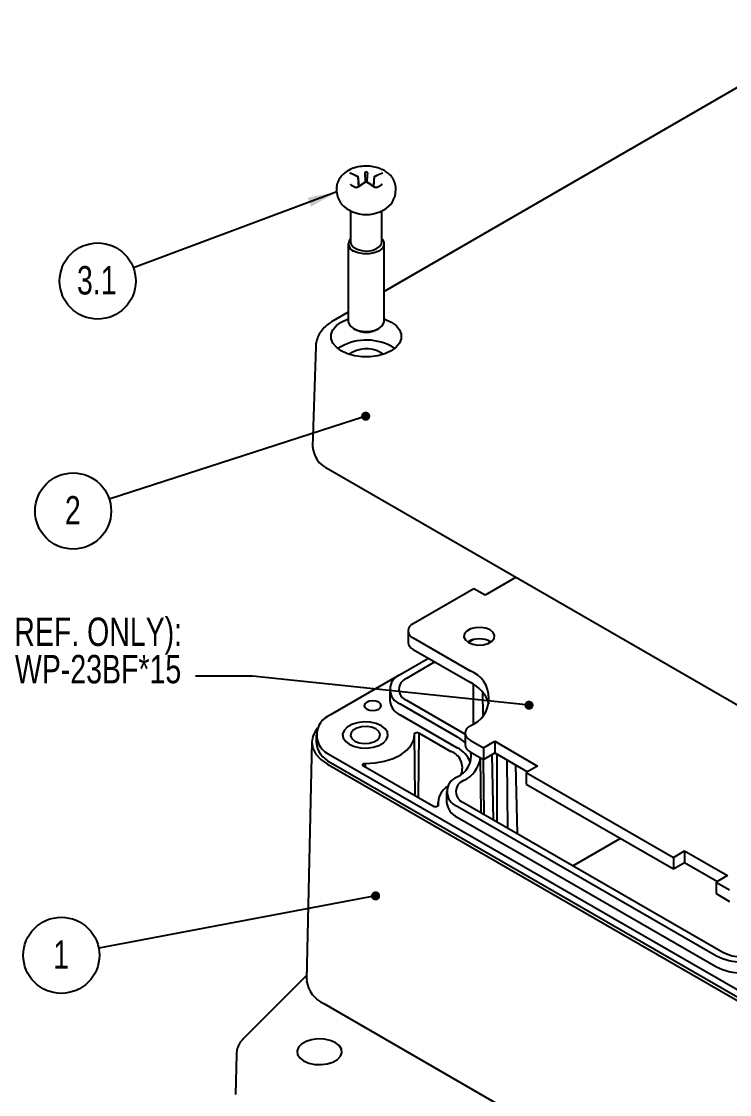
# Model space of a CAD drawing. Header units: inches. Extents: x 0.3 to 21.8, y 0.2 to 16.9.
# Drawn here: x 14.123 to 17.239, y 3.177 to 7.901 of the extents above; entities that cross this region are included whole.
import ezdxf

# ---------------------------------------------------------------- set-up
doc = ezdxf.new("R2010")
doc.units = ezdxf.units.IN
doc.header["$MEASUREMENT"] = 0
doc.layers.add('SLD-0', color=7, linetype='Continuous')
doc.styles.add('SLDTEXTSTYLE1', font='TXT', dxfattribs={"width": 0.75})
doc.dimstyles.new('SLDDIMSTYLE1', dxfattribs={"dimtxt": 0.18, "dimasz": 0.04, "dimexe": 0, "dimexo": 0.0625, "dimgap": 0, "dimtad": 0, "dimtih": 1, "dimtoh": 1, "dimdec": 0, "dimrnd": 1e-09, "dimzin": 0, "dimdsep": 46, "dimtxsty": 'Standard', "dimblk1": 'DOT', "dimblk2": 'DOT', "dimsah": 1, "dimcen": 0.09, "dimadec": 0, "dimazin": 0, "dimtfac": 0.04, "dimtdec": 0, "dimtofl": 0, "dimtmove": 0, "dimatfit": 3, "dimldrblk": 'DOT', "dimfxl": 0, "dimfrac": 2, "dimtolj": 1, "dimtzin": 0, "dimarcsym": 0})
doc.dimstyles.new('SLDDIMSTYLE2', dxfattribs={"dimtxt": 0.18, "dimasz": 0.13, "dimexe": 0, "dimexo": 0.0625, "dimgap": 0, "dimtad": 0, "dimtih": 1, "dimtoh": 1, "dimdec": 0, "dimrnd": 1e-09, "dimzin": 0, "dimdsep": 46, "dimtxsty": 'Standard', "dimsah": 1, "dimcen": 0.09, "dimadec": 0, "dimazin": 0, "dimtfac": 0.13, "dimtdec": 0, "dimtofl": 0, "dimtmove": 0, "dimatfit": 3, "dimfxl": 0, "dimfrac": 2, "dimtolj": 1, "dimtzin": 0, "dimarcsym": 0})

# ---------------------------------------------------------------- blocks, each defined once
blk = doc.blocks.new('SW_NOTE_5')
at = {"layer": 'SLD-0', "color": 0}
blk.add_circle((-0.1645, -0.0311), 0.1675, dxfattribs=at)
at = {"layer": 'SLD-0', "color": 0, "insert": (-0.1658, 0.0346), "char_height": 0.125, "attachment_point": 2, "style": 'SLDTEXTSTYLE1'}
blk.add_mtext('1', dxfattribs=at)
blk = doc.blocks.new('_DOT')
at = {"color": 0, "linetype": 'ByBlock', "lineweight": -2}
blk.add_line((-0.5, 0), (-1, 0), dxfattribs=at)
at = {"color": 0, "linetype": 'ByBlock', "const_width": 0.5}
blk.add_lwpolyline([(-0.25, 0, 1), (0.25, 0, 1)], format="xyb", close=True, dxfattribs=at)
blk = doc.blocks.new('SW_NOTE_6')
at = {"layer": 'SLD-0', "color": 0}
blk.add_circle((-0.1593, -0.0516), 0.1675, dxfattribs=at)
at = {"layer": 'SLD-0', "color": 0, "insert": (-0.1606, 0.0141), "char_height": 0.125, "attachment_point": 2, "style": 'SLDTEXTSTYLE1'}
blk.add_mtext('2', dxfattribs=at)
blk = doc.blocks.new('SW_NOTE_7')
at = {"layer": 'SLD-0', "color": 0}
blk.add_circle((-0.1569, -0.0585), 0.1675, dxfattribs=at)
at = {"layer": 'SLD-0', "color": 0, "insert": (-0.161, 0.0072), "char_height": 0.125, "attachment_point": 2, "style": 'SLDTEXTSTYLE1'}
blk.add_mtext('3.1', dxfattribs=at)
blk = doc.blocks.new('SW_NOTE_8')
at = {"layer": 'SLD-0', "color": 0, "char_height": 0.125, "attachment_point": 3, "style": 'SLDTEXTSTYLE1'}
for s, insert in [('WP-23BF*15-PCB (REF. ONLY):', (-0.0594, 0.2582)), ('PCB TEMPLATE FOR WP-23BF*15', (-0.0632, 0.0938))]:
    blk.add_mtext(s, dxfattribs=dict(at, insert=insert))

msp = doc.modelspace()

# ---------------------------------------------------------------- linework, layer by layer
at = {"color": 7, "linetype": 'Continuous', "lineweight": 25}
for p, q in [((18.3555, 8.2347), (15.7189, 6.7126)), ((15.6334, 7.2325), (15.6361, 7.1946)), ((15.6042, 7.2179), (15.6034, 7.2184)), ((15.6047, 7.2081), (15.6074, 7.1736)), ((15.6349, 7.1941), (15.6342, 7.1937)), ((15.6461, 7.1937), (15.6454, 7.1941)), ((15.6756, 7.2159), (15.6726, 7.1738)), ((15.6769, 7.2184), (15.6761, 7.2179)), ((15.5713, 7.0671), (15.5713, 6.93)), ((15.7091, 6.93), (15.7091, 7.0671)), ((15.5614, 6.922), (15.5614, 6.5812)), ((15.7189, 6.5812), (15.7189, 6.922)), ((15.5614, 6.6217), (15.4952, 6.5835)), ((15.5845, 6.5491), (15.5914, 6.545)), ((15.6889, 6.545), (15.6958, 6.5491)), ((15.7498, 6.4711), (15.7649, 6.4609)), ((15.418, 6.4693), (15.4042, 6.0298)), ((15.7027, 6.4439), (15.7146, 6.4355)), ((15.4733, 5.931), (17.642, 4.679)), ((16.2996, 5.454), (16.163, 5.3751)), ((16.1134, 5.4038), (15.8468, 5.2498)), ((16.163, 5.3751), (16.1134, 5.4038)), ((15.8244, 5.2187), (15.8244, 5.1676)), ((15.8468, 5.1875), (16.0974, 5.0428)), ((16.1132, 5.1799), (16.0905, 5.1667)), ((15.8468, 5.1365), (16.0974, 4.9918)), ((15.9146, 5.0973), (15.7895, 5.0251)), ((15.9424, 5.0813), (15.8173, 5.009)), ((15.7852, 5.0226), (15.4833, 4.8483)), ((15.7434, 4.9609), (15.7434, 4.9126)), ((16.111, 4.9834), (16.1115, 4.8085)), ((15.8173, 4.9127), (16.0679, 4.768)), ((16.155, 4.8466), (16.1539, 4.9462)), ((15.7895, 4.8966), (16.0401, 4.7519)), ((15.7895, 4.8484), (16.0401, 4.7037)), ((15.4003, 4.7295), (15.3779, 3.6841)), ((15.42, 4.76), (15.42, 4.7278)), ((15.8557, 4.4921), (15.8528, 4.7608)), ((15.8707, 4.4834), (15.8729, 4.7687)), ((15.8729, 4.7687), (16.0128, 4.6879)), ((16.0679, 4.768), (16.075, 4.7637)), ((16.075, 4.7686), (16.075, 4.7176)), ((16.0974, 4.7375), (16.1564, 4.7034)), ((16.1564, 4.7034), (16.206, 4.7321)), ((16.206, 4.7321), (16.3943, 4.6234)), ((16.206, 4.7321), (16.206, 4.681)), ((16.0974, 4.6865), (16.1564, 4.6524)), ((16.1564, 4.7034), (16.1564, 4.6524)), ((16.1564, 4.6524), (16.206, 4.681)), ((16.206, 4.681), (16.3501, 4.5979)), ((16.2148, 4.676), (16.2156, 4.3774)), ((15.4694, 4.6315), (17.6409, 3.3779)), ((15.4833, 4.6717), (17.6548, 3.4181)), ((15.4833, 4.6395), (17.6548, 3.3859)), ((15.6366, 4.6185), (15.6366, 4.635)), ((16.1455, 4.4179), (16.143, 4.6602)), ((16.1594, 4.4099), (16.1569, 4.6527)), ((16.1999, 4.3865), (16.1942, 4.6742)), ((16.2634, 4.3498), (16.2604, 4.6496)), ((15.9363, 4.4455), (15.6283, 4.6233)), ((16.3051, 4.3258), (16.2991, 4.6273)), ((16.3943, 4.6234), (16.3446, 4.5948)), ((16.3446, 4.5948), (16.9915, 4.2213)), ((16.3446, 4.5948), (16.3446, 4.5437)), ((16.3446, 4.5437), (16.9915, 4.1703)), ((15.994, 4.5108), (15.994, 4.4626)), ((15.9554, 4.4633), (15.9552, 4.4473)), ((15.9564, 4.4496), (15.9564, 4.4511)), ((16.0401, 4.4466), (17.1814, 3.7877)), ((16.0679, 4.4627), (17.2093, 3.8038)), ((16.0401, 4.3984), (17.1814, 3.7395)), ((16.5494, 4.1847), (16.7579, 4.3051)), ((16.9915, 4.2213), (17.0411, 4.25)), ((16.9915, 4.2213), (16.9915, 4.1703)), ((17.0411, 4.25), (17.2293, 4.1413)), ((17.0411, 4.25), (17.0411, 4.199)), ((16.9915, 4.1703), (17.0411, 4.199)), ((17.0411, 4.199), (17.1851, 4.1158)), ((17.2293, 4.1413), (17.1797, 4.1127)), ((17.1797, 4.1127), (17.2387, 4.0786)), ((17.1797, 4.1127), (17.1797, 4.0616)), ((17.1797, 4.0616), (17.2387, 4.0276)), ((15.3783, 3.7023), (15.1011, 3.4251)), ((15.3783, 3.6841), (15.3781, 3.6785)), ((15.4536, 3.5776), (17.6251, 2.324)), ((15.069, 3.3548), (15.0652, 3.1774))]:
    msp.add_line(p, q, dxfattribs=at)
at = {"color": 7, "linetype": 'Continuous', "lineweight": 25, "flags": 128}
for points in [[(15.573, 7.1817), (15.5726, 7.1821), (15.5723, 7.1824)], [(15.7073, 7.1817), (15.7077, 7.1821), (15.708, 7.1824)], [(15.7091, 6.944), (15.7103, 6.9426), (15.7179, 6.9291), (15.7179, 6.9148), (15.7103, 6.9013), (15.6958, 6.8898), (15.6759, 6.8815), (15.6525, 6.8771), (15.6278, 6.8771), (15.6044, 6.8815), (15.5845, 6.8898)], [(15.5713, 6.93), (15.5741, 6.9186), (15.5841, 6.9069), (15.6001, 6.8976), (15.6205, 6.8919), (15.643, 6.8902), (15.6652, 6.8929), (15.6847, 6.8996), (15.6993, 6.9096), (15.7076, 6.9218), (15.7091, 6.93)], [(15.7498, 6.5772), (15.7714, 6.5616), (15.7865, 6.5435), (15.7942, 6.524), (15.7942, 6.5039), (15.7865, 6.4844), (15.7714, 6.4664), (15.7498, 6.4507), (15.7226, 6.4382), (15.6914, 6.4295), (15.6575, 6.425), (15.6228, 6.425), (15.589, 6.4295), (15.5577, 6.4382), (15.5306, 6.4507), (15.5089, 6.4664), (15.4939, 6.4844), (15.4861, 6.5039), (15.4861, 6.524), (15.4939, 6.5435), (15.5089, 6.5616), (15.5306, 6.5772), (15.5577, 6.5897), (15.5614, 6.591)], [(15.5614, 6.5812), (15.5624, 6.5741), (15.57, 6.5606), (15.5845, 6.549), (15.6044, 6.5407), (15.6278, 6.5363), (15.6525, 6.5363), (15.6759, 6.5407), (15.6958, 6.549), (15.7103, 6.5606), (15.7179, 6.5741), (15.7189, 6.5812)], [(15.7189, 6.591), (15.7226, 6.5897), (15.7498, 6.5772)], [(16.09, 5.167), (16.1092, 5.1593), (16.1318, 5.1558), (16.1552, 5.1569), (16.1764, 5.1627), (16.193, 5.1722), (16.2029, 5.1845), (16.2049, 5.198), (16.1989, 5.211), (16.1854, 5.2221), (16.1662, 5.2299), (16.1436, 5.2334), (16.1202, 5.2322), (16.099, 5.2265), (16.0824, 5.2169), (16.0725, 5.2047), (16.0704, 5.1912), (16.0765, 5.1781), (16.09, 5.167)], [(15.6952, 4.9041), (15.6831, 4.9088), (15.6687, 4.9104), (15.6544, 4.9088), (15.6422, 4.9041), (15.6341, 4.8971), (15.6312, 4.8888), (15.6341, 4.8805), (15.6422, 4.8735), (15.6544, 4.8688), (15.6687, 4.8671), (15.6831, 4.8688), (15.6952, 4.8735), (15.7034, 4.8805), (15.7062, 4.8888), (15.7034, 4.8971), (15.6952, 4.9041)], [(15.5656, 4.7192), (15.5883, 4.7093), (15.615, 4.7036), (15.6434, 4.7024), (15.6712, 4.7059), (15.6962, 4.7138), (15.7163, 4.7254), (15.73, 4.7398), (15.736, 4.7559), (15.734, 4.7723), (15.724, 4.7876), (15.707, 4.8008), (15.6842, 4.8106), (15.6575, 4.8164), (15.6291, 4.8176), (15.6013, 4.8141), (15.5763, 4.8062), (15.5562, 4.7946), (15.5426, 4.7802), (15.5365, 4.7641), (15.5386, 4.7477), (15.5485, 4.7323), (15.5656, 4.7192)], [(15.5656, 4.7192), (15.5883, 4.7093), (15.615, 4.7036), (15.6434, 4.7024), (15.6712, 4.7059), (15.6962, 4.7138), (15.7163, 4.7254), (15.73, 4.7398), (15.736, 4.7559), (15.734, 4.7723), (15.724, 4.7876), (15.707, 4.8008), (15.6842, 4.8106), (15.6575, 4.8164), (15.6291, 4.8176), (15.6013, 4.8141), (15.5763, 4.8062), (15.5562, 4.7946), (15.5426, 4.7802), (15.5365, 4.7641), (15.5386, 4.7477), (15.5485, 4.7323), (15.5656, 4.7192)], [(15.4263, 4.7901), (15.4182, 4.78), (15.4048, 4.7544), (15.4003, 4.7278), (15.4048, 4.7013), (15.4182, 4.6757), (15.44, 4.6521), (15.4694, 4.6315)], [(15.5903, 4.7335), (15.6088, 4.726), (15.6306, 4.7226), (15.6531, 4.7238), (15.6735, 4.7293), (15.6895, 4.7385), (15.699, 4.7503), (15.701, 4.7632), (15.6951, 4.7758), (15.6822, 4.7865), (15.6637, 4.794), (15.6419, 4.7973), (15.6195, 4.7962), (15.599, 4.7907), (15.5831, 4.7815), (15.5735, 4.7697), (15.5716, 4.7567), (15.5774, 4.7441), (15.5903, 4.7335)], [(15.8527, 4.7637), (15.8531, 4.7657), (15.8546, 4.7676), (15.8569, 4.7691), (15.8598, 4.7702), (15.8632, 4.7707), (15.8667, 4.7706), (15.87, 4.7699), (15.8729, 4.7687)], [(15.6366, 4.635), (15.6796, 4.6375), (15.7209, 4.6449), (15.7588, 4.6569), (15.7918, 4.673), (15.8186, 4.6925), (15.8382, 4.7148), (15.8497, 4.7388), (15.8527, 4.7637)], [(16.0401, 4.7519), (16.067, 4.733), (16.075, 4.7255)], [(15.6283, 4.6233), (15.6262, 4.6249), (15.6251, 4.6268), (15.6249, 4.6288), (15.6257, 4.6308), (15.6275, 4.6325), (15.6301, 4.6338), (15.6332, 4.6347), (15.6366, 4.635)], [(15.9564, 4.4511), (15.9562, 4.449), (15.9549, 4.447), (15.9527, 4.4454), (15.9497, 4.4442), (15.9463, 4.4436), (15.9426, 4.4436), (15.9392, 4.4443), (15.9363, 4.4455)], [(15.365, 3.3255), (15.3875, 3.3158), (15.4137, 3.3102), (15.4417, 3.309), (15.469, 3.3125), (15.4936, 3.3202), (15.5134, 3.3317), (15.5269, 3.3458), (15.5328, 3.3617), (15.5308, 3.3778), (15.521, 3.3929), (15.5042, 3.4059), (15.4818, 3.4156), (15.4556, 3.4212), (15.4276, 3.4224), (15.4002, 3.4189), (15.3757, 3.4112), (15.3558, 3.3998), (15.3424, 3.3856), (15.3365, 3.3698), (15.3385, 3.3536), (15.3483, 3.3385), (15.365, 3.3255)]]:
    msp.add_lwpolyline(points, dxfattribs=at)
at = {"color": 7, "linetype": 'Continuous', "lineweight": 25}
for centre, radius, start, end in [((15.5706, 7.2298), 0.00294, 74.8642, 127.936), ((15.6402, 7.174), 0.0631, 89.3605, 90.6395), ((15.7097, 7.2298), 0.00294, 52.0614, 105.1931), ((15.6024, 7.2161), 0.00251, 65.686, 125.6182), ((15.6159, 7.2161), 0.0122, 178.0813, 181.9187), ((15.6352, 7.1914), 0.00251, 54.3818, 114.314), ((15.6402, 7.2582), 0.0631, 269.3605, 270.6395), ((15.6451, 7.1914), 0.00251, 65.686, 125.6182), ((15.6645, 7.2161), 0.0122, 358.0813, 1.9187), ((15.6779, 7.2161), 0.00251, 54.3818, 114.314), ((15.6034, 7.1689), 0.00247, 45.9413, 114.3773), ((15.6769, 7.1689), 0.00249, 66.4513, 133.8862), ((15.6401, 7.2035), 0.1528, 223.6174, 316.4481), ((15.5954, 6.9212), 0.0332, 136.7038, 250.7362), ((15.6402, 6.6354), 0.1027, 241.6787, 298.3213), ((15.6412, 6.2677), 0.2305, 61.9039, 123.0779), ((15.6409, 6.3321), 0.1278, 61.0702, 126.0056), ((15.5194, 6.0368), 0.1154, 183.4822, 246.4421), ((15.8586, 5.2187), 0.0333, 110.7834, 249.2166), ((15.8626, 5.1715), 0.0384, 185.6948, 245.6253), ((16.1377, 5.0852), 0.0981, 58.6735, 121.3265), ((15.8138, 4.9609), 0.0687, 110.7834, 249.2166), ((15.8356, 4.9609), 0.0515, 110.7834, 249.2166), ((16.05, 4.9213), 0.1304, 291.3126, 68.6874), ((16.0253, 4.8442), 0.1643, 18.3179, 63.9806), ((15.8221, 4.9205), 0.0791, 185.6948, 245.6253), ((15.5168, 4.76), 0.0944, 110.7834, 249.2166), ((16.1092, 4.7686), 0.0333, 110.7834, 249.2166), ((15.5282, 4.7386), 0.1088, 185.6948, 245.6253), ((15.9856, 4.6151), 0.0777, 338.5466, 69.4987), ((15.9878, 4.5959), 0.1198, 21.2874, 64.145), ((16.0018, 4.6676), 0.1001, 292.5078, 9.8605), ((16.1132, 4.7214), 0.0384, 185.6948, 245.6253), ((16.0141, 4.6772), 0.1299, 294.4953, 352.483), ((16.0645, 4.5108), 0.0687, 110.7834, 249.2166), ((16.0862, 4.5108), 0.0515, 110.7834, 249.2166), ((16.0438, 4.4584), 0.0877, 120.5844, 184.82), ((16.0728, 4.4705), 0.0791, 185.6948, 245.6253), ((17.2927, 4.0025), 0.2419, 242.6097, 297.3903), ((17.2927, 3.9648), 0.1814, 242.6097, 297.3903), ((17.2927, 3.9543), 0.2419, 242.6097, 297.3903), ((15.5093, 3.698), 0.1327, 188.4741, 245.1875)]:
    msp.add_arc(centre, radius, start, end, dxfattribs=at)
for points, knots in [([(15.7202, 7.2438), (15.7152, 7.2465), (15.702, 7.2534), (15.6781, 7.2606), (15.6489, 7.2644), (15.6189, 7.2634), (15.5893, 7.2574), (15.5629, 7.2465), (15.5412, 7.2316), (15.5249, 7.2137), (15.5144, 7.1933), (15.5093, 7.1759), (15.5102, 7.1659), (15.5104, 7.1633)], [0, 0, 0, 0, 0.0653002, 0.1698802, 0.2755177, 0.3819643, 0.490541, 0.6032302, 0.7022611, 0.794782, 0.8832327, 0.970005, 1, 1, 1, 1]), ([(15.6009, 7.2181), (15.5912, 7.2231), (15.5803, 7.2287), (15.5699, 7.2318), (15.5688, 7.2321)], [0, 0, 0, 0, 0.895097, 1, 1, 1, 1]), ([(15.5714, 7.2326), (15.5713, 7.2326), (15.571, 7.2327), (15.571, 7.2327), (15.571, 7.2327)], [0, 0, 0, 0, 0.197097, 1, 1, 1, 1]), ([(15.6395, 7.2371), (15.6386, 7.2371), (15.6371, 7.2369), (15.6353, 7.236), (15.634, 7.2349), (15.6334, 7.2336), (15.6334, 7.2328), (15.6334, 7.2325)], [0, 0, 0, 0, 0.284639, 0.502156, 0.683938, 0.866579, 1, 1, 1, 1]), ([(15.6469, 7.2325), (15.6469, 7.2329), (15.6469, 7.2337), (15.6462, 7.2349), (15.6452, 7.2359), (15.6436, 7.2368), (15.6421, 7.2371), (15.6411, 7.2371), (15.6409, 7.2371)], [0, 0, 0, 0, 0.158671, 0.317217, 0.479382, 0.661765, 0.936687, 1, 1, 1, 1]), ([(15.6442, 7.1946), (15.6445, 7.1983), (15.6454, 7.211), (15.6463, 7.2236), (15.6469, 7.2325)], [0, 0, 0, 0, 0.297648, 1, 1, 1, 1]), ([(15.7115, 7.2321), (15.7104, 7.2318), (15.7, 7.2287), (15.6891, 7.2231), (15.6794, 7.2181)], [0, 0, 0, 0, 0.104903, 1, 1, 1, 1]), ([(15.7093, 7.2327), (15.7093, 7.2327), (15.7093, 7.2327), (15.7091, 7.2326), (15.709, 7.2326)], [0, 0, 0, 0, 0.580199, 1, 1, 1, 1]), ([(15.7698, 7.1636), (15.77, 7.1668), (15.7708, 7.1776), (15.7651, 7.1955), (15.7542, 7.2152), (15.739, 7.2317), (15.7264, 7.2398), (15.7202, 7.2438)], [0, 0, 0, 0, 0.0943495, 0.3268325, 0.5512326, 0.7786402, 1, 1, 1, 1]), ([(15.5723, 7.1824), (15.5722, 7.1825), (15.5719, 7.1826), (15.572, 7.1826), (15.572, 7.1826)], [0, 0, 0, 0, 0.343842, 1, 1, 1, 1]), ([(15.6021, 7.1694), (15.6032, 7.1703), (15.6133, 7.179), (15.6238, 7.1855), (15.6332, 7.1914)], [0, 0, 0, 0, 0.104555, 1, 1, 1, 1]), ([(15.6047, 7.2159), (15.6047, 7.2163), (15.6046, 7.2171), (15.6044, 7.2177), (15.6041, 7.218), (15.6039, 7.2178), (15.6037, 7.2172), (15.6037, 7.2166), (15.6037, 7.2165)], [0, 0, 0, 0, 0.158671, 0.317217, 0.479382, 0.661765, 0.936687, 1, 1, 1, 1]), ([(15.6038, 7.2149), (15.6038, 7.2146), (15.6039, 7.2139), (15.6041, 7.2124), (15.6044, 7.2107), (15.6046, 7.2092), (15.6047, 7.2084), (15.6047, 7.2081)], [0, 0, 0, 0, 0.182538, 0.431101, 0.638827, 0.847536, 1, 1, 1, 1]), ([(15.6078, 7.1738), (15.6074, 7.179), (15.6063, 7.193), (15.6053, 7.2071), (15.6047, 7.2159)], [0, 0, 0, 0, 0.36817, 1, 1, 1, 1]), ([(15.6367, 7.1935), (15.6272, 7.1874), (15.6166, 7.1805), (15.6062, 7.1716), (15.6051, 7.1706)], [0, 0, 0, 0, 0.895097, 1, 1, 1, 1]), ([(15.635, 7.1941), (15.635, 7.1942), (15.6354, 7.1945), (15.6368, 7.1949), (15.6383, 7.1951), (15.6393, 7.1951), (15.6395, 7.1951)], [0, 0, 0, 0, 0.047227, 0.381004, 0.884132, 1, 1, 1, 1]), ([(15.6409, 7.1951), (15.6417, 7.195), (15.6432, 7.195), (15.6447, 7.1946), (15.6453, 7.1942), (15.6453, 7.1941)], [0, 0, 0, 0, 0.521538, 0.92009, 1, 1, 1, 1]), ([(15.6752, 7.1706), (15.6741, 7.1716), (15.6638, 7.1805), (15.6531, 7.1874), (15.6436, 7.1935)], [0, 0, 0, 0, 0.104903, 1, 1, 1, 1]), ([(15.6472, 7.1914), (15.6565, 7.1855), (15.667, 7.179), (15.6771, 7.1703), (15.6782, 7.1694)], [0, 0, 0, 0, 0.895445, 1, 1, 1, 1]), ([(15.6729, 7.1736), (15.6732, 7.1769), (15.6741, 7.1884), (15.675, 7.1999), (15.6756, 7.2081)], [0, 0, 0, 0, 0.293555, 1, 1, 1, 1]), ([(15.6766, 7.2165), (15.6766, 7.2169), (15.6765, 7.2177), (15.6762, 7.218), (15.6759, 7.2178), (15.6757, 7.217), (15.6757, 7.2163), (15.6756, 7.2159)], [0, 0, 0, 0, 0.284639, 0.502156, 0.683938, 0.866579, 1, 1, 1, 1]), ([(15.6756, 7.2081), (15.6757, 7.2085), (15.6757, 7.2093), (15.6759, 7.2107), (15.6762, 7.2122), (15.6764, 7.2138), (15.6766, 7.215), (15.6766, 7.2156), (15.6766, 7.2157)], [0, 0, 0, 0, 0.1586713, 0.3172169, 0.4793819, 0.6617655, 0.9366869, 1, 1, 1, 1]), ([(15.7083, 7.1826), (15.7084, 7.1826), (15.7084, 7.1826), (15.7081, 7.1825), (15.708, 7.1824)], [0, 0, 0, 0, 0.690323, 1, 1, 1, 1]), ([(15.5101, 7.1635), (15.5099, 7.1621), (15.509, 7.1514), (15.5134, 7.1322), (15.5206, 7.1114), (15.528, 7.1011), (15.5304, 7.0979)], [0, 0, 0, 0, 0.06079, 0.457636, 0.830678, 1, 1, 1, 1]), ([(15.6023, 7.1711), (15.6022, 7.171), (15.6017, 7.1706), (15.6004, 7.1698), (15.5985, 7.1693), (15.5965, 7.1691), (15.5949, 7.1694), (15.5943, 7.1697), (15.594, 7.1699)], [0, 0, 0, 0, 0.07717, 0.269383, 0.465706, 0.657941, 0.839197, 1, 1, 1, 1]), ([(15.6862, 7.1699), (15.6861, 7.1698), (15.6858, 7.1696), (15.6847, 7.1692), (15.6831, 7.1691), (15.6812, 7.1694), (15.6795, 7.1701), (15.6783, 7.1708), (15.678, 7.1711), (15.6779, 7.1711)], [0, 0, 0, 0, 0.074126, 0.237528, 0.413714, 0.596632, 0.786754, 0.983173, 1, 1, 1, 1]), ([(15.7503, 7.0982), (15.7541, 7.1042), (15.7626, 7.1178), (15.7695, 7.1403), (15.77, 7.1563), (15.7702, 7.1635)], [0, 0, 0, 0, 0.309479, 0.690877, 1, 1, 1, 1]), ([(15.4952, 6.5835), (15.4897, 6.5801), (15.475, 6.5711), (15.455, 6.5537), (15.4367, 6.5312), (15.4246, 6.5066), (15.4183, 6.4852), (15.4187, 6.4723), (15.4188, 6.4683)], [0, 0, 0, 0, 0.128533, 0.338975, 0.539003, 0.729664, 0.91471, 1, 1, 1, 1]), ([(15.1011, 3.4251), (15.0973, 3.4209), (15.0876, 3.4105), (15.0767, 3.3916), (15.0697, 3.3719), (15.0698, 3.3597), (15.0699, 3.3553)], [0, 0, 0, 0, 0.209132, 0.5269902, 0.8324202, 1, 1, 1, 1])]:
    msp.add_open_spline(points, degree=3, knots=knots, dxfattribs=at)
for points in [[(15.573, 7.1817), (15.5765, 7.1797), (15.5836, 7.1758), (15.5909, 7.1714), (15.5946, 7.1692)], [(15.6857, 7.1692), (15.6894, 7.1714), (15.6967, 7.1758), (15.7038, 7.1797), (15.7073, 7.1817)]]:
    msp.add_open_spline(points, degree=3, dxfattribs=at)

# ---------------------------------------------------------------- block references
at = {"layer": 'SLD-0'}
for name, p in [('SW_NOTE_7', (14.6157, 6.8166)), ('SW_NOTE_6', (14.5099, 5.7974)), ('SW_NOTE_8', (14.8895, 5.0186)), ('SW_NOTE_5', (14.4632, 3.8213))]:
    msp.add_blockref(name, p, dxfattribs=at)

# ---------------------------------------------------------------- leaders
for points, dimstyle in [([(15.5116, 7.1505), (14.6157, 6.8166)], 'SLDDIMSTYLE2'), ([(15.6379, 6.163), (14.5099, 5.7974)], 'SLDDIMSTYLE1'), ([(16.3566, 4.8909), (15.1395, 5.0186), (14.8895, 5.0186)], 'SLDDIMSTYLE1'), ([(15.6816, 4.0516), (14.4632, 3.8213)], 'SLDDIMSTYLE1')]:
    msp.add_leader(points, dimstyle=dimstyle, dxfattribs=at)

doc.saveas('drawing.dxf')
